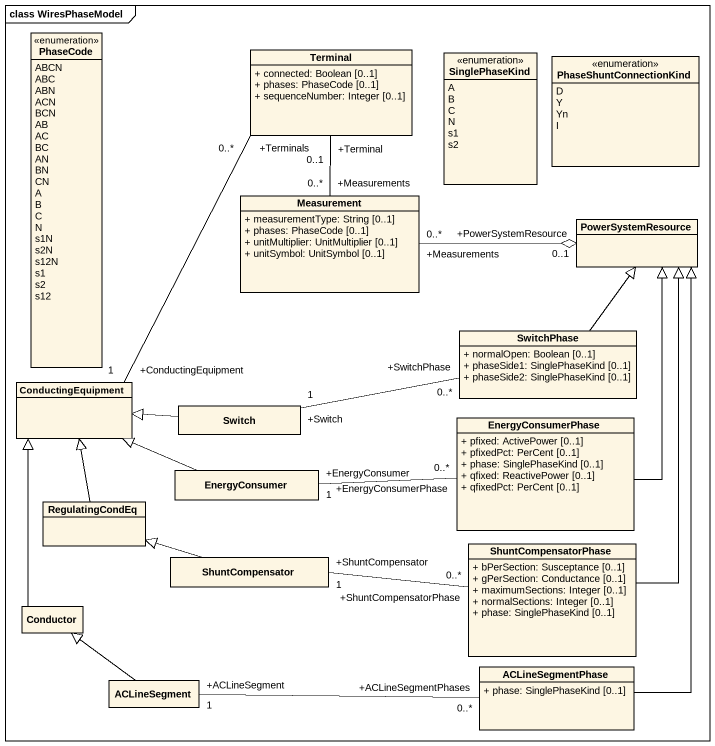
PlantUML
@startuml
mainframe class WiresPhaseModel
hide circle
hide empty members
skinparam classAttributeIconSize 0
enum PhaseCode {
  ABCN
  ABC
  ABN
  ACN
  BCN
  AB
  AC
  BC
  AN
  BN
  CN
  A
  B
  C
  N
  s1N
  s2N
  s12N
  s1
  s2
  s12
}
class Terminal {
  + connected: Boolean [0..1]
  + phases: PhaseCode [0..1]
  + sequenceNumber: Integer [0..1]
}
enum SinglePhaseKind {
  A
  B
  C
  N
  s1
  s2
}
enum PhaseShuntConnectionKind {
  D
  Y
  Yn
  I
}
class Measurement {
  + measurementType: String [0..1]
  + phases: PhaseCode [0..1]
  + unitMultiplier: UnitMultiplier [0..1]
  + unitSymbol: UnitSymbol [0..1]
}
class PowerSystemResource
class SwitchPhase {
  + normalOpen: Boolean [0..1]
  + phaseSide1: SinglePhaseKind [0..1]
  + phaseSide2: SinglePhaseKind [0..1]
}
class ConductingEquipment
class Switch
class EnergyConsumerPhase {
  + pfixed: ActivePower [0..1]
  + pfixedPct: PerCent [0..1]
  + phase: SinglePhaseKind [0..1]
  + qfixed: ReactivePower [0..1]
  + qfixedPct: PerCent [0..1]
}
class EnergyConsumer
class RegulatingCondEq
class ShuntCompensator
class ShuntCompensatorPhase {
  + bPerSection: Susceptance [0..1]
  + gPerSection: Conductance [0..1]
  + maximumSections: Integer [0..1]
  + normalSections: Integer [0..1]
  + phase: SinglePhaseKind [0..1]
}
class Conductor
class ACLineSegment
class ACLineSegmentPhase {
  + phase: SinglePhaseKind [0..1]
}
Terminal "+Terminals\n0..*" -- "+ConductingEquipment\n1" ConductingEquipment
Measurement "+Measurements\n0..*" -up- "+Terminal\n0..1" Terminal
PowerSystemResource "+PowerSystemResource\n0..1" o-left- "+Measurements\n0..*" Measurement
SwitchPhase -up-|> PowerSystemResource
Switch "+Switch\n1" -right- "+SwitchPhase\n0..*" SwitchPhase
Switch -left-|> ConductingEquipment
EnergyConsumerPhase -up-|> PowerSystemResource
EnergyConsumer -left-|> ConductingEquipment
EnergyConsumer "+EnergyConsumer\n1" -right- "+EnergyConsumerPhase\n0..*" EnergyConsumerPhase
RegulatingCondEq -up-|> ConductingEquipment
ShuntCompensator -left-|> RegulatingCondEq
ShuntCompensator "+ShuntCompensator\n1" -right- "+ShuntCompensatorPhase\n0..*" ShuntCompensatorPhase
ShuntCompensatorPhase -up-|> PowerSystemResource
Conductor -up-|> ConductingEquipment
ACLineSegment -up-|> Conductor
ACLineSegmentPhase -up-|> PowerSystemResource
ACLineSegmentPhase "+ACLineSegmentPhases\n0..*" -left- "+ACLineSegment\n1" ACLineSegment
@enduml
